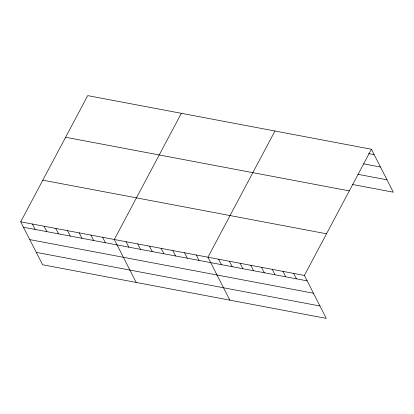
<?xml version="1.0" encoding="UTF-8"?>
<svg xmlns="http://www.w3.org/2000/svg" width="414" height="414" viewBox="0 0 414 414"><rect width="100%" height="100%" fill="white"/><g stroke="black" fill="none" stroke-linecap="round" stroke-linejoin="round"><path stroke-width="0.62" d="M20.7 221.811L304.404 275.434L326.284 318.382L42.585 264.758L20.7 221.811L87.716 95.618L371.415 149.242L393.3 192.189L352.319 184.442M181.337 113.312L114.321 239.504L136.206 282.457M274.958 131.01L207.942 257.203L229.827 300.15M304.404 275.434L371.415 149.242M368.501 153.589L374.178 154.66M363.466 163.825L380.487 167.044M357.991 174.325L386.992 179.805M65.598 137.262L349.302 190.885M42.813 180.168L326.517 233.791M23.458 227.229L307.162 280.852M29.772 239.613L313.476 293.236M36.272 252.374L319.975 305.998M293.686 273.406L296.445 278.824M282.969 271.382L285.727 276.8M272.252 269.354L275.01 274.772M261.534 267.33L264.292 272.748M250.812 265.302L253.575 270.72M240.094 263.278L242.858 268.696M229.377 261.255L232.14 266.673M218.659 259.226L221.423 264.644M196.241 254.988L198.999 260.406M184.541 252.778L187.299 258.196M172.835 250.563L175.598 255.981M161.134 248.353L163.892 253.772M149.428 246.144L152.192 251.562M137.727 243.929L140.486 249.347M126.027 241.719L128.785 247.137M102.62 237.294L105.379 242.713M90.914 235.08L93.678 240.498M79.214 232.87L81.972 238.288M67.513 230.66L70.271 236.078M55.807 228.445L58.571 233.863M44.107 226.235L46.865 231.654M32.401 224.021L35.164 229.439"/></g></svg>
